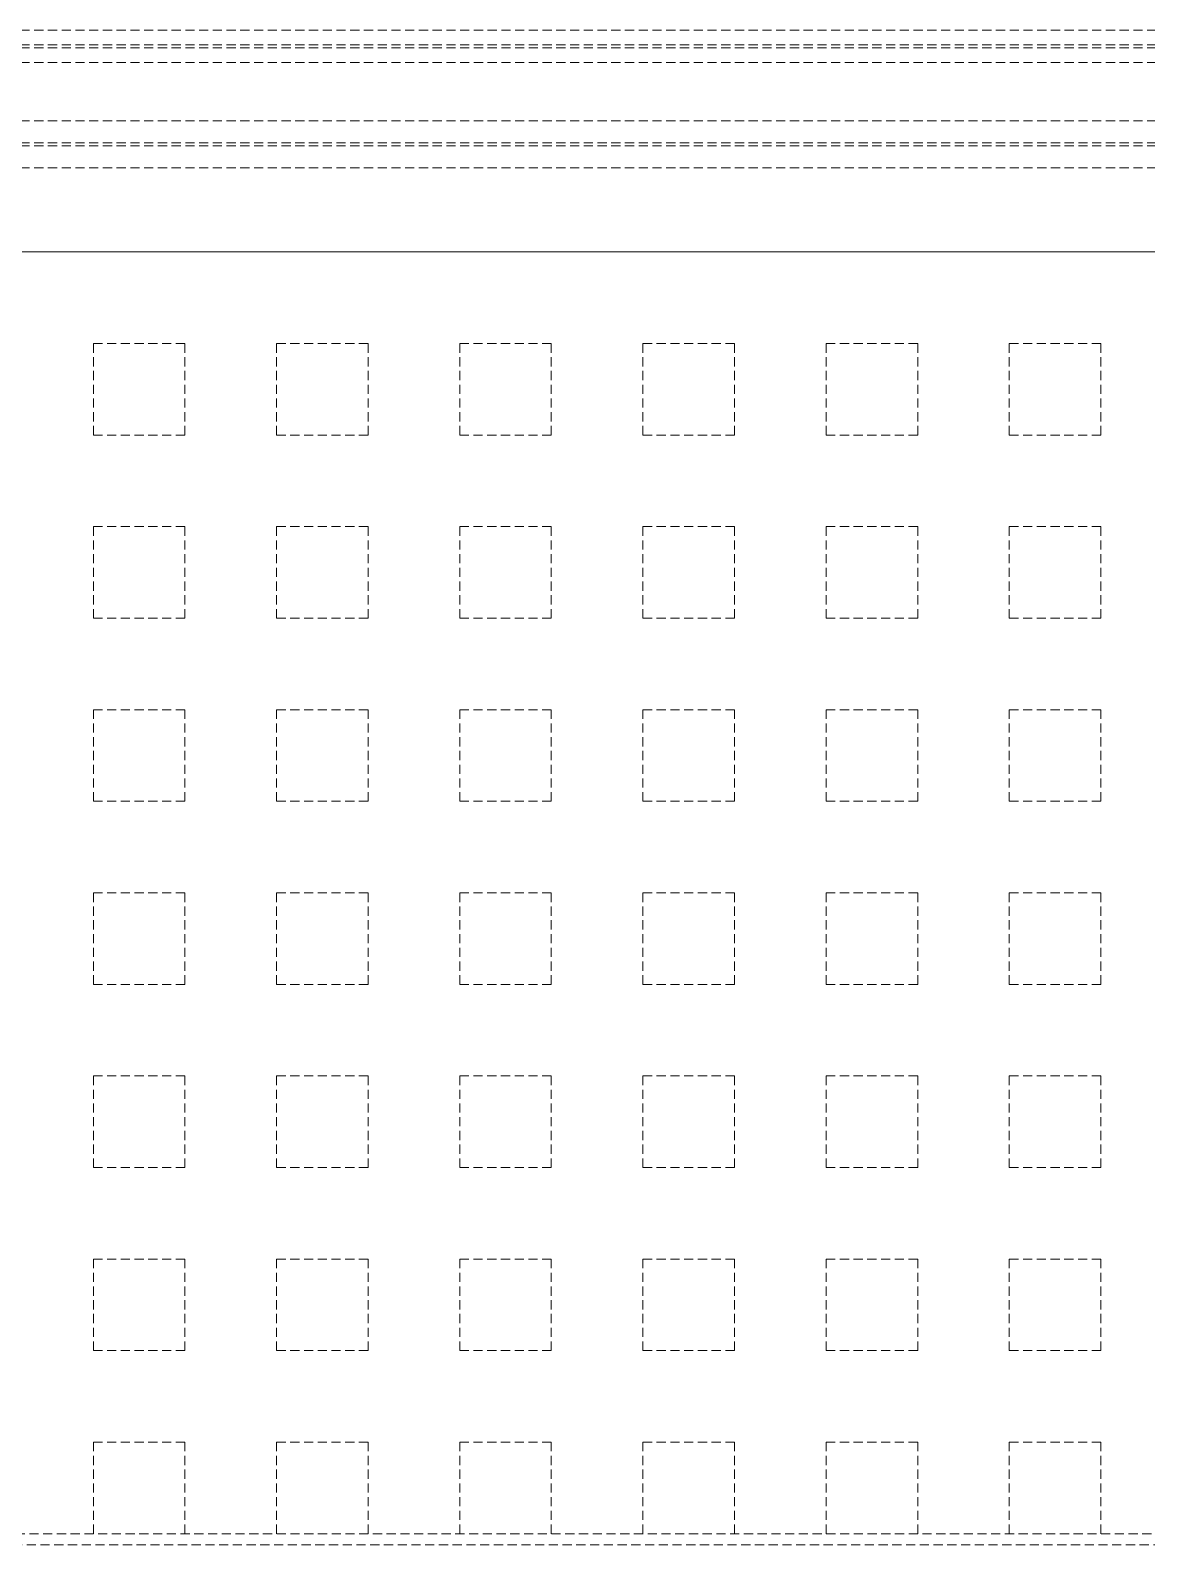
# Model space of a CAD drawing. Extents: x -1457 to 23780, y -2071 to 4205.
# Drawn here: x 4503.28 to 4533.75, y 284.7 to 326.05 of the extents above; entities that cross this region are included whole.
import ezdxf

# ---------------------------------------------------------------- set-up
doc = ezdxf.new("R2010")
doc.units = 0
doc.header["$MEASUREMENT"] = 0
doc.linetypes.add('HIDDEN', pattern=[0.375, 0.25, -0.125])
doc.layers.add('M-TEFRIS2-015', color=129, linetype='Continuous', lineweight=9)

msp = doc.modelspace()

# ---------------------------------------------------------------- linework, layer by layer
at = {"layer": 'M-TEFRIS2-015', "linetype": 'HIDDEN', "lineweight": 0}
for p, q in [((4490.636, 326.053), (4613.795, 326.053)), ((4490.636, 325.653), (4613.795, 325.653)), ((4490.636, 325.577), (4613.795, 325.577)), ((4490.636, 325.177), (4613.795, 325.177)), ((4490.636, 323.577), (4613.795, 323.577)), ((4490.636, 322.977), (4613.795, 322.977)), ((4490.636, 322.901), (4613.795, 322.901)), ((4490.636, 322.301), (4613.795, 322.301)), ((4025.505, 320), (4787.5, 320)), ((4787.5, 320), (4025.505, 320)), ((4505, 320), (4505, 320)), ((4507.5, 320), (4507.5, 320)), ((4510, 320), (4510, 320)), ((4512.5, 320), (4512.5, 320)), ((4515, 320), (4515, 320)), ((4517.5, 320), (4517.5, 320)), ((4520, 320), (4520, 320)), ((4522.5, 320), (4522.5, 320)), ((4525, 320), (4525, 320)), ((4527.5, 320), (4527.5, 320)), ((4530, 320), (4530, 320)), ((4532.5, 320), (4532.5, 320)), ((4505, 317.5), (4507.5, 317.5)), ((4505, 315), (4505, 317.5)), ((4507.5, 315), (4507.5, 317.5)), ((4510, 317.5), (4512.5, 317.5)), ((4510, 315), (4510, 317.5)), ((4512.5, 315), (4512.5, 317.5)), ((4515, 317.5), (4517.5, 317.5)), ((4515, 315), (4515, 317.5)), ((4517.5, 315), (4517.5, 317.5)), ((4520, 317.5), (4522.5, 317.5)), ((4520, 315), (4520, 317.5)), ((4522.5, 315), (4522.5, 317.5)), ((4525, 317.5), (4527.5, 317.5)), ((4525, 315), (4525, 317.5)), ((4527.5, 315), (4527.5, 317.5)), ((4530, 317.5), (4532.5, 317.5)), ((4530, 315), (4530, 317.5)), ((4532.5, 315), (4532.5, 317.5)), ((4505, 315), (4507.5, 315)), ((4510, 315), (4512.5, 315)), ((4515, 315), (4517.5, 315)), ((4520, 315), (4522.5, 315)), ((4525, 315), (4527.5, 315)), ((4530, 315), (4532.5, 315)), ((4505, 312.5), (4507.5, 312.5)), ((4505, 310), (4505, 312.5)), ((4507.5, 310), (4507.5, 312.5)), ((4510, 312.5), (4512.5, 312.5)), ((4510, 310), (4510, 312.5)), ((4512.5, 310), (4512.5, 312.5)), ((4515, 312.5), (4517.5, 312.5)), ((4515, 310), (4515, 312.5)), ((4517.5, 310), (4517.5, 312.5)), ((4520, 312.5), (4522.5, 312.5)), ((4520, 310), (4520, 312.5)), ((4522.5, 310), (4522.5, 312.5)), ((4525, 312.5), (4527.5, 312.5)), ((4525, 310), (4525, 312.5)), ((4527.5, 310), (4527.5, 312.5)), ((4530, 312.5), (4532.5, 312.5)), ((4530, 310), (4530, 312.5)), ((4532.5, 310), (4532.5, 312.5)), ((4505, 310), (4507.5, 310)), ((4510, 310), (4512.5, 310)), ((4515, 310), (4517.5, 310)), ((4520, 310), (4522.5, 310)), ((4525, 310), (4527.5, 310)), ((4530, 310), (4532.5, 310)), ((4505, 307.5), (4507.5, 307.5)), ((4505, 305), (4505, 307.5)), ((4507.5, 305), (4507.5, 307.5)), ((4510, 307.5), (4512.5, 307.5)), ((4510, 305), (4510, 307.5)), ((4512.5, 305), (4512.5, 307.5)), ((4515, 307.5), (4517.5, 307.5)), ((4515, 305), (4515, 307.5)), ((4517.5, 305), (4517.5, 307.5)), ((4520, 307.5), (4522.5, 307.5)), ((4520, 305), (4520, 307.5)), ((4522.5, 305), (4522.5, 307.5)), ((4525, 307.5), (4527.5, 307.5)), ((4525, 305), (4525, 307.5)), ((4527.5, 305), (4527.5, 307.5)), ((4530, 307.5), (4532.5, 307.5)), ((4530, 305), (4530, 307.5)), ((4532.5, 305), (4532.5, 307.5)), ((4505, 305), (4507.5, 305)), ((4510, 305), (4512.5, 305)), ((4515, 305), (4517.5, 305)), ((4520, 305), (4522.5, 305)), ((4525, 305), (4527.5, 305)), ((4530, 305), (4532.5, 305)), ((4505, 302.5), (4507.5, 302.5)), ((4505, 300), (4505, 302.5)), ((4507.5, 300), (4507.5, 302.5)), ((4510, 302.5), (4512.5, 302.5)), ((4510, 300), (4510, 302.5)), ((4512.5, 300), (4512.5, 302.5)), ((4515, 302.5), (4517.5, 302.5)), ((4515, 300), (4515, 302.5)), ((4517.5, 300), (4517.5, 302.5)), ((4520, 302.5), (4522.5, 302.5)), ((4520, 300), (4520, 302.5)), ((4522.5, 300), (4522.5, 302.5)), ((4525, 302.5), (4527.5, 302.5)), ((4525, 300), (4525, 302.5)), ((4527.5, 300), (4527.5, 302.5)), ((4530, 302.5), (4532.5, 302.5)), ((4530, 300), (4530, 302.5)), ((4532.5, 300), (4532.5, 302.5)), ((4505, 300), (4507.5, 300)), ((4510, 300), (4512.5, 300)), ((4515, 300), (4517.5, 300)), ((4520, 300), (4522.5, 300)), ((4525, 300), (4527.5, 300)), ((4530, 300), (4532.5, 300)), ((4505, 297.5), (4507.5, 297.5)), ((4505, 295), (4505, 297.5)), ((4507.5, 295), (4507.5, 297.5)), ((4510, 297.5), (4512.5, 297.5)), ((4510, 295), (4510, 297.5)), ((4512.5, 295), (4512.5, 297.5)), ((4515, 297.5), (4517.5, 297.5)), ((4515, 295), (4515, 297.5)), ((4517.5, 295), (4517.5, 297.5)), ((4520, 297.5), (4522.5, 297.5)), ((4520, 295), (4520, 297.5)), ((4522.5, 295), (4522.5, 297.5)), ((4525, 297.5), (4527.5, 297.5)), ((4525, 295), (4525, 297.5)), ((4527.5, 295), (4527.5, 297.5)), ((4530, 297.5), (4532.5, 297.5)), ((4530, 295), (4530, 297.5)), ((4532.5, 295), (4532.5, 297.5)), ((4505, 295), (4507.5, 295)), ((4510, 295), (4512.5, 295)), ((4515, 295), (4517.5, 295)), ((4520, 295), (4522.5, 295)), ((4525, 295), (4527.5, 295)), ((4530, 295), (4532.5, 295)), ((4505, 292.5), (4507.5, 292.5)), ((4505, 290), (4505, 292.5)), ((4507.5, 290), (4507.5, 292.5)), ((4510, 292.5), (4512.5, 292.5)), ((4510, 290), (4510, 292.5)), ((4512.5, 290), (4512.5, 292.5)), ((4515, 292.5), (4517.5, 292.5)), ((4515, 290), (4515, 292.5)), ((4517.5, 290), (4517.5, 292.5)), ((4520, 292.5), (4522.5, 292.5)), ((4520, 290), (4520, 292.5)), ((4522.5, 290), (4522.5, 292.5)), ((4525, 292.5), (4527.5, 292.5)), ((4525, 290), (4525, 292.5)), ((4527.5, 290), (4527.5, 292.5)), ((4530, 292.5), (4532.5, 292.5)), ((4530, 290), (4530, 292.5)), ((4532.5, 290), (4532.5, 292.5)), ((4505, 290), (4507.5, 290)), ((4510, 290), (4512.5, 290)), ((4515, 290), (4517.5, 290)), ((4520, 290), (4522.5, 290)), ((4525, 290), (4527.5, 290)), ((4530, 290), (4532.5, 290)), ((4505, 287.5), (4507.5, 287.5)), ((4505, 285), (4505, 287.5)), ((4507.5, 285), (4507.5, 287.5)), ((4510, 287.5), (4512.5, 287.5)), ((4510, 285), (4510, 287.5)), ((4512.5, 285), (4512.5, 287.5)), ((4515, 287.5), (4517.5, 287.5)), ((4515, 285), (4515, 287.5)), ((4517.5, 285), (4517.5, 287.5)), ((4520, 287.5), (4522.5, 287.5)), ((4520, 285), (4520, 287.5)), ((4522.5, 285), (4522.5, 287.5)), ((4525, 287.5), (4527.5, 287.5)), ((4525, 285), (4525, 287.5)), ((4527.5, 285), (4527.5, 287.5)), ((4530, 287.5), (4532.5, 287.5)), ((4530, 285), (4530, 287.5)), ((4532.5, 285), (4532.5, 287.5)), ((4025.505, 285), (4822.5, 285)), ((1719.557, 284.7), (4822.793, 284.7))]:
    msp.add_line(p, q, dxfattribs=at)

doc.saveas('drawing.dxf')
